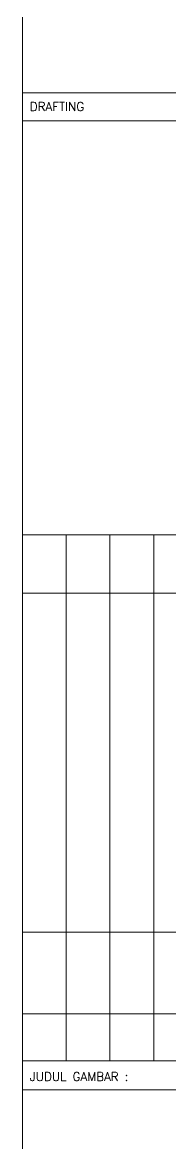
# Model space of a CAD drawing. Header units: millimetres. Extents: x -9564 to 494436, y -140371 to 4257.
# Drawn here: x 26734 to 28050, y -19966 to -10018 of the extents above; entities that cross this region are included whole.
import ezdxf

# ---------------------------------------------------------------- set-up
doc = ezdxf.new("R2010")
doc.units = ezdxf.units.MM
doc.header["$MEASUREMENT"] = 0
doc.linetypes.add('DASHED2', pattern=[0.375, 0.25, -0.125])
for name, color, linetype, lineweight in [('LEGEND', 1, 'DASHED2', 50), ('XR-KOP A3_MOZART$0$KOP-A1$0$A-GRSKOP', 1, 'Continuous', 5), ('XR-KOP A3_MOZART$0$KOP-A1$0$A-TXTKOP', 3, 'Continuous', 5)]:
    doc.layers.add(name, color=color, linetype=linetype, lineweight=lineweight)
doc.styles.add('XR-KOP A3_MOZART$0$KOP-A1$0$ROMANS', font='romans.shx', dxfattribs={"height": 200})

# ---------------------------------------------------------------- blocks, each defined once
blk = doc.blocks.new('hsdh')
at = {"layer": 'XR-KOP A3_MOZART$0$KOP-A1$0$A-GRSKOP', "linetype": 'Continuous', "lineweight": 5}
for p, q in [((140384.5, 56659.8), (140384.5, 82137.7)), ((140384.5, 69285.7), (145016.9, 69285.7)), ((140384.5, 69063.4), (145016.9, 69063.4)), ((140384.5, 65780.7), (145016.9, 65780.7)), ((140384.5, 65780.7), (145016.9, 65780.7)), ((140731.9, 61611.4), (140731.9, 65780.7)), ((141079.4, 61611.4), (141079.4, 65780.7)), ((141426.8, 61611.4), (141426.8, 65780.7)), ((140384.5, 65317.5), (145016.9, 65317.5)), ((140384.5, 62630.6), (145016.9, 62630.6)), ((140384.5, 61982), (145016.9, 61982)), ((140384.5, 61611.4), (145016.9, 61611.4)), ((140384.5, 61611.4), (145016.9, 61611.4)), ((140384.5, 61379.8), (145016.9, 61379.8))]:
    blk.add_line(p, q, dxfattribs=at)
at = {"layer": 'XR-KOP A3_MOZART$0$KOP-A1$0$A-TXTKOP', "lineweight": 5, "style": 'XR-KOP A3_MOZART$0$KOP-A1$0$ROMANS'}
for s, height, p in [('DRAFTING', 69.49, (140442.9, 69142.3)), ('JUDUL GAMBAR :', 69.485, (140442.9, 61450.7))]:
    blk.add_text(s, height=height, dxfattribs=at).set_placement(p)

msp = doc.modelspace()

# ---------------------------------------------------------------- block references
at = {"layer": 'LEGEND', "xscale": 1.118963964633539, "yscale": 1.118963964633539, "zscale": 1.118963964633539}
msp.add_blockref('hsdh', (-130350.9292, -88170.8627), dxfattribs=at)

doc.saveas('drawing.dxf')
